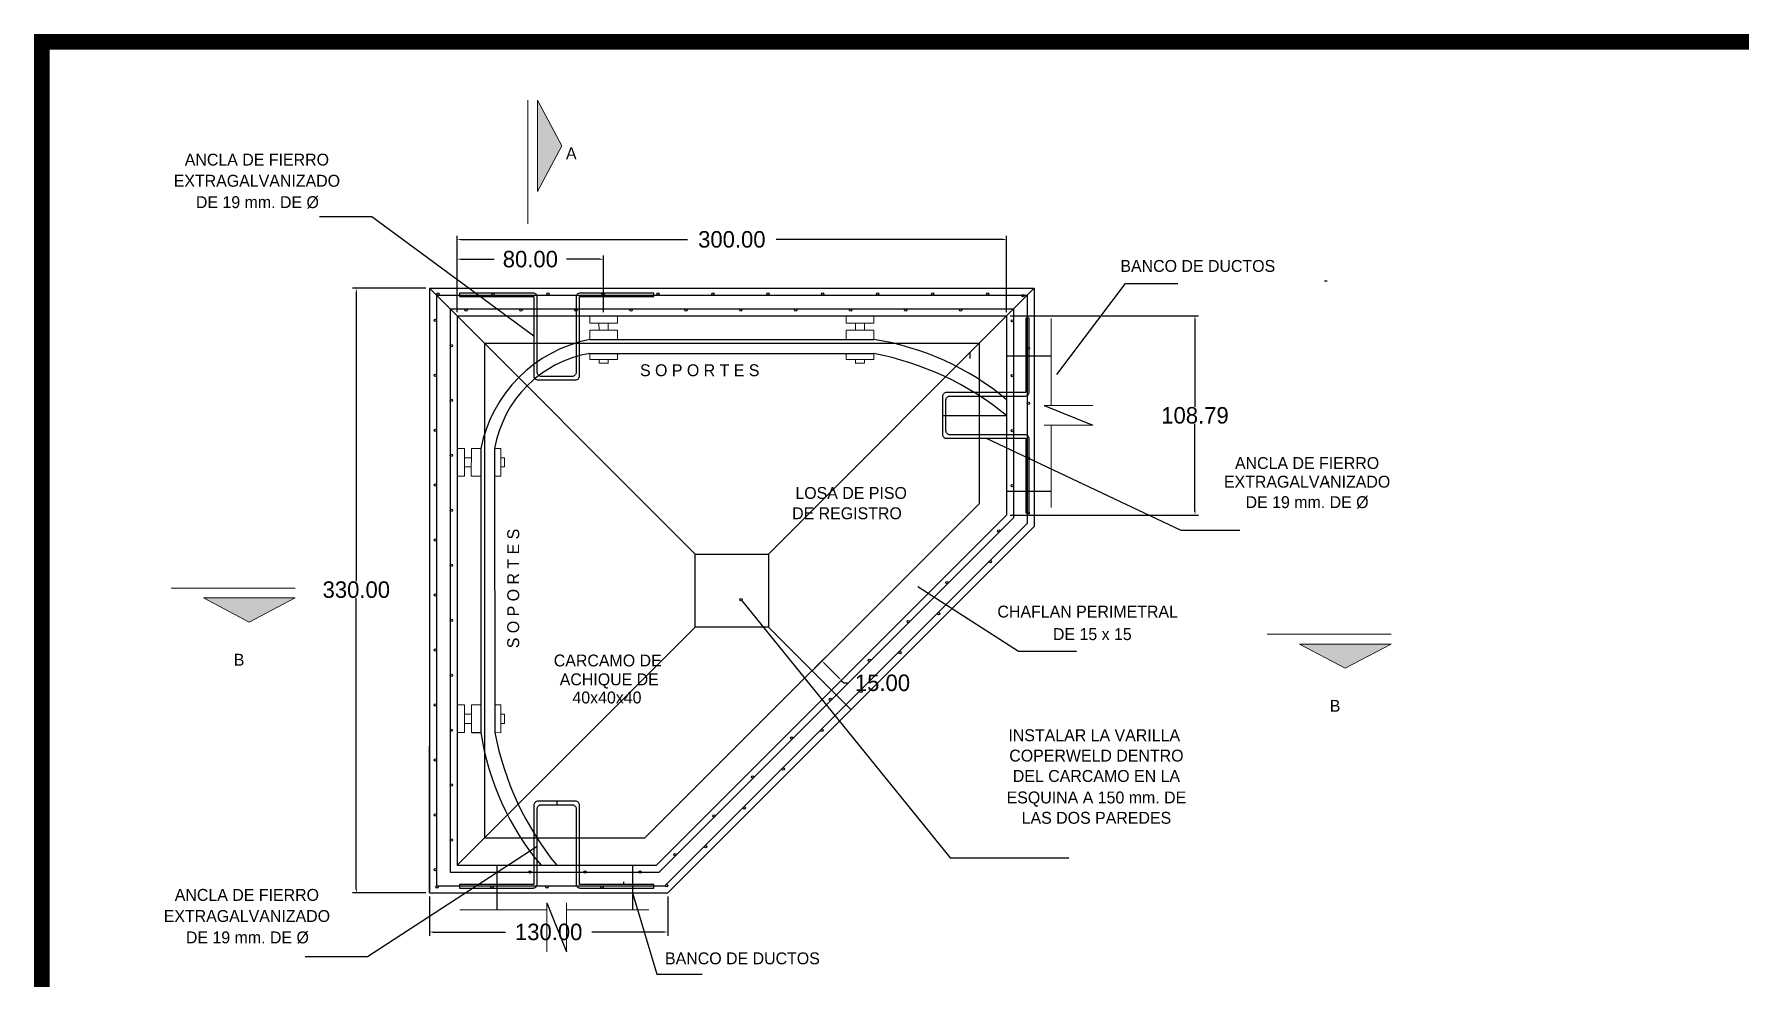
# Model space of a CAD drawing. Header units: centimetres. Extents: x 96 to 420531, y -3168 to 2218.
# Drawn here: x 96 to 1027, y 1702 to 2218 of the extents above; entities that cross this region are included whole.
import ezdxf
from ezdxf.enums import TextEntityAlignment as Align

# ---------------------------------------------------------------- set-up
doc = ezdxf.new("R2010")
doc.units = ezdxf.units.CM
doc.header["$LTSCALE"] = 10
doc.header["$MEASUREMENT"] = 0
doc.layers.get('DEFPOINTS').update_dxf_attribs({"color": 2, "linetype": 'CONTINUOUS'})
for name, color, linetype in [('CABLES Y VARILLAS', 7, 'CONTINUOUS'), ('DIM', 7, 'CONTINUOUS'), ('Ductos', 30, 'CONTINUOUS'), ('MARCO', 7, 'CONTINUOUS'), ('REGISTRO', 1, 'CONTINUOUS'), ('TEXTOS', 7, 'CONTINUOUS'), ('VARILLAS', 30, 'CONTINUOUS')]:
    doc.layers.add(name, color=color, linetype=linetype)
doc.styles.get("Standard").update_dxf_attribs({"font": ''})
doc.styles.get('Standard').set_extended_font_data('Zurich Ex BT')
doc.dimstyles.get("Standard").update_dxf_attribs({"dimtxt": 9, "dimasz": 2, "dimexe": 2, "dimexo": 2, "dimgap": 0.09, "dimtad": 0, "dimtih": 1, "dimtoh": 1, "dimzin": 0, "dimdsep": 46, "dimtxsty": 'Standard', "dimcen": 0.09, "dimadec": 0, "dimazin": 0, "dimtfac": 1, "dimtofl": 0, "dimtmove": 0, "dimatfit": 3, "dimfxl": 0, "dimtolj": 1, "dimtzin": 0, "dimarcsym": 0})

# ---------------------------------------------------------------- blocks, each defined once
blk = doc.blocks.new('*D4')
at = {"layer": 'DEFPOINTS', "color": 0}
for p in [(311.65, 2079.12), (271.65, 1749.12), (311.65, 1749.12)]:
    blk.add_point(p, dxfattribs=at)
at = {"layer": 'DIM', "color": 0, "lineweight": -2}
for p, q in [((309.65, 2079.12), (269.65, 2079.12)), ((271.65, 2077.12), (271.65, 1919.24)), ((271.65, 1751.12), (271.65, 1909.91)), ((309.65, 1749.12), (269.65, 1749.12))]:
    blk.add_line(p, q, dxfattribs=at)
at = {"layer": 'DIM', "color": 0}
for points in [[(271.31, 2077.12), (271.98, 2077.12), (271.65, 2079.12)], [(271.31, 1751.12), (271.98, 1751.12), (271.65, 1749.12)]]:
    blk.add_solid(points, dxfattribs=at)
at = {"layer": 'DIM', "color": 0, "insert": (271.65, 1914.57), "char_height": 9, "attachment_point": 5}
blk.add_mtext('\\A1;330.00', dxfattribs=at)
blk = doc.blocks.new('*D5')
at = {"layer": 'DEFPOINTS', "color": 0}
for p in [(311.65, 1749.12), (441.65, 1749.12), (441.65, 1727.7)]:
    blk.add_point(p, dxfattribs=at)
at = {"layer": 'DIM', "color": 0, "lineweight": -2}
for p, q in [((311.65, 1747.12), (311.65, 1725.7)), ((441.65, 1747.12), (441.65, 1725.7)), ((313.65, 1727.7), (353.08, 1727.7)), ((439.65, 1727.7), (400.22, 1727.7))]:
    blk.add_line(p, q, dxfattribs=at)
at = {"layer": 'DIM', "color": 0}
for points in [[(313.65, 1728.03), (313.65, 1727.36), (311.65, 1727.7)], [(439.65, 1728.03), (439.65, 1727.36), (441.65, 1727.7)]]:
    blk.add_solid(points, dxfattribs=at)
at = {"layer": 'DIM', "color": 0, "insert": (376.65, 1727.7), "char_height": 9, "attachment_point": 5}
blk.add_mtext('\\A1;130.00', dxfattribs=at)
blk = doc.blocks.new('*D6')
at = {"layer": 'DEFPOINTS', "color": 0}
for p in [(626.65, 2105.8), (326.65, 2064.12), (626.65, 2064.12)]:
    blk.add_point(p, dxfattribs=at)
at = {"layer": 'DIM', "color": 0, "lineweight": -2}
for p, q in [((326.65, 2066.12), (326.65, 2107.8)), ((328.65, 2105.8), (452.43, 2105.8)), ((624.65, 2105.8), (500.87, 2105.8)), ((626.65, 2066.12), (626.65, 2107.8))]:
    blk.add_line(p, q, dxfattribs=at)
at = {"layer": 'DIM', "color": 0}
for points in [[(328.65, 2106.14), (328.65, 2105.47), (326.65, 2105.8)], [(624.65, 2106.14), (624.65, 2105.47), (626.65, 2105.8)]]:
    blk.add_solid(points, dxfattribs=at)
at = {"layer": 'DIM', "color": 0, "insert": (476.65, 2105.8), "char_height": 9, "attachment_point": 5}
blk.add_mtext('\\A1;300.00', dxfattribs=at)
blk = doc.blocks.new('*D7')
at = {"layer": 'DEFPOINTS', "color": 0}
for p in [(626.65, 2064.12), (626.65, 1955.33), (729.5, 1955.33)]:
    blk.add_point(p, dxfattribs=at)
at = {"layer": 'DIM', "color": 0, "lineweight": -2}
for p, q in [((628.65, 2064.12), (731.5, 2064.12)), ((729.5, 2062.12), (729.5, 2014.39)), ((729.5, 1957.33), (729.5, 2005.06)), ((628.65, 1955.33), (731.5, 1955.33))]:
    blk.add_line(p, q, dxfattribs=at)
at = {"layer": 'DIM', "color": 0}
for points in [[(729.16, 2062.12), (729.83, 2062.12), (729.5, 2064.12)], [(729.16, 1957.33), (729.83, 1957.33), (729.5, 1955.33)]]:
    blk.add_solid(points, dxfattribs=at)
at = {"layer": 'DIM', "color": 0, "insert": (729.5, 2009.73), "char_height": 9, "attachment_point": 5}
blk.add_mtext('\\A1;108.79', dxfattribs=at)
blk = doc.blocks.new('*D8')
at = {"layer": 'DEFPOINTS', "color": 0}
for p in [(406.65, 2095.01), (326.65, 2064.12), (406.65, 2064.12)]:
    blk.add_point(p, dxfattribs=at)
at = {"layer": 'DIM', "color": 0, "lineweight": -2}
for p, q in [((326.65, 2066.12), (326.65, 2097.01)), ((406.65, 2066.12), (406.65, 2097.01)), ((328.65, 2095.01), (346.93, 2095.01)), ((404.65, 2095.01), (386.36, 2095.01))]:
    blk.add_line(p, q, dxfattribs=at)
at = {"layer": 'DIM', "color": 0}
for points in [[(328.65, 2095.34), (328.65, 2094.67), (326.65, 2095.01)], [(404.65, 2095.34), (404.65, 2094.67), (406.65, 2095.01)]]:
    blk.add_solid(points, dxfattribs=at)
at = {"layer": 'DIM', "color": 0, "insert": (366.65, 2095.01), "char_height": 9, "attachment_point": 5}
blk.add_mtext('\\A1;80.00', dxfattribs=at)
blk = doc.blocks.new('*D9')
at = {"layer": 'DEFPOINTS', "color": 0}
for p in [(520.44, 1870.33), (536.41, 1865.1), (531.04, 1859.73)]:
    blk.add_point(p, dxfattribs=at)
at = {"layer": 'DIM', "color": 0, "lineweight": -2}
for p, q in [((521.85, 1871.75), (527.22, 1877.12)), ((527.22, 1874.29), (535, 1866.51)), ((532.46, 1861.14), (537.83, 1866.51)), ((536.41, 1865.1), (537.83, 1863.69)), ((537.83, 1863.69), (539.83, 1863.69))]:
    blk.add_line(p, q, dxfattribs=at)
at = {"layer": 'DIM', "color": 0}
for points in [[(527.46, 1874.53), (526.99, 1874.06), (525.81, 1875.71)], [(535.24, 1866.75), (534.76, 1866.28), (536.41, 1865.1)]]:
    blk.add_solid(points, dxfattribs=at)
at = {"layer": 'DIM', "color": 0, "insert": (558.89, 1863.69), "char_height": 9, "attachment_point": 5}
blk.add_mtext('\\A1;15.00', dxfattribs=at)
blk = doc.blocks.new('Marco-Reg')
at = {"layer": 'MARCO', "linetype": 'Continuous', "const_width": 8.47}
blk.add_lwpolyline([(3366.55, 100), (3366.55, 2213.65), (100, 2213.65), (100, 100)], close=True, dxfattribs=at)

msp = doc.modelspace()

# ---------------------------------------------------------------- linework, layer by layer
at = {"layer": 'CABLES Y VARILLAS'}
for p, q in [((311.649, 2079.121), (456.708, 1934.061)), ((496.589, 1934.061), (641.649, 2079.121)), ((399.099, 2051.15), (554.198, 2051.15)), ((399.108, 2043.597), (554.189, 2043.597)), ((339.619, 1991.67), (339.619, 1836.547)), ((347.173, 1991.661), (347.267, 1836.532)), ((326.649, 1764.121), (456.708, 1894.18)), ((496.708, 1894.061), (541.649, 1849.121)), ((326.658, 1851.686), (326.64, 1836.556)), ((334.447, 1836.547), (339.619, 1836.547))]:
    msp.add_line(p, q, dxfattribs=at)
at = {"layer": 'CABLES Y VARILLAS', "lineweight": 5}
for p, q in [((399.084, 2064.121), (399.089, 2060.087)), ((399.084, 2064.121), (399.089, 2060.087)), ((399.089, 2060.087), (414.218, 2060.105)), ((404.132, 2060.093), (404.136, 2056.32)), ((409.132, 2060.073), (409.136, 2056.3)), ((414.214, 2064.139), (414.218, 2060.105)), ((539.084, 2064.139), (539.079, 2060.105)), ((554.209, 2060.087), (539.079, 2060.105)), ((544.166, 2060.073), (544.161, 2056.3)), ((549.166, 2060.093), (549.161, 2056.32)), ((554.214, 2064.121), (554.209, 2060.087)), ((554.214, 2064.121), (554.209, 2060.087)), ((399.093, 2056.314), (414.223, 2056.332)), ((399.093, 2056.314), (399.099, 2051.15)), ((414.223, 2056.332), (414.229, 2051.15)), ((539.075, 2056.332), (539.069, 2051.15)), ((554.204, 2056.314), (539.075, 2056.332)), ((554.204, 2056.314), (554.198, 2051.15)), ((399.108, 2043.597), (399.112, 2040.176)), ((414.238, 2043.588), (414.242, 2040.194)), ((539.06, 2043.588), (539.056, 2040.194)), ((554.189, 2043.597), (554.185, 2040.176)), ((399.112, 2040.176), (414.242, 2040.194)), ((404.156, 2040.182), (404.158, 2038.164)), ((404.158, 2038.164), (409.201, 2038.17)), ((409.156, 2040.161), (409.158, 2038.144)), ((409.199, 2040.188), (409.201, 2038.17)), ((554.185, 2040.176), (539.056, 2040.194)), ((544.099, 2040.188), (544.096, 2038.17)), ((549.14, 2038.164), (544.096, 2038.17)), ((544.142, 2040.161), (544.14, 2038.144)), ((549.142, 2040.182), (549.14, 2038.164)), ((326.648, 1991.686), (330.683, 1991.681)), ((326.649, 1991.686), (330.683, 1991.681)), ((330.683, 1991.681), (330.665, 1976.551)), ((330.677, 1986.638), (334.45, 1986.633)), ((334.456, 1991.676), (334.438, 1976.547)), ((334.456, 1991.676), (339.619, 1991.67)), ((347.173, 1991.661), (350.594, 1991.657)), ((350.594, 1991.657), (350.576, 1976.528)), ((350.588, 1986.614), (352.605, 1986.612)), ((352.605, 1986.612), (352.599, 1981.568)), ((326.63, 1976.556), (330.665, 1976.551)), ((330.671, 1981.594), (334.444, 1981.59)), ((334.438, 1976.547), (339.619, 1976.541)), ((347.182, 1976.532), (350.576, 1976.528)), ((350.582, 1981.571), (352.599, 1981.568)), ((326.658, 1851.686), (330.692, 1851.681)), ((330.692, 1851.681), (330.674, 1836.551)), ((330.686, 1846.638), (334.459, 1846.633)), ((334.465, 1851.676), (334.447, 1836.547)), ((334.465, 1851.676), (339.619, 1851.67)), ((347.258, 1851.661), (350.604, 1851.657)), ((350.604, 1851.657), (350.586, 1836.528)), ((350.598, 1846.614), (352.615, 1846.612)), ((352.615, 1846.612), (352.609, 1841.568)), ((326.64, 1836.556), (330.674, 1836.551)), ((330.68, 1841.594), (334.453, 1841.59)), ((347.267, 1836.532), (350.586, 1836.528)), ((350.592, 1841.571), (352.609, 1841.568))]:
    msp.add_line(p, q, dxfattribs=at)
at = {"layer": 'CABLES Y VARILLAS'}
msp.add_lwpolyline([(456.708, 1934.061), (496.708, 1934.061), (496.708, 1894.061), (456.708, 1894.061)], close=True, dxfattribs=at)
for centre, radius, start, end in [((413.834, 1976.935), 75.663, 101.229586, 168.770414), ((531.586, 1905.034), 147.859, 49.992443, 81.193596), ((409.884, 1980.886), 63.63, 99.749847, 170.250153), ((523.18, 1882.406), 164.063, 50.900633, 79.087656), ((485.735, 1859.183), 147.859, 188.806404, 220.007557), ((508.364, 1867.59), 164.063, 190.912344, 219.099367)]:
    msp.add_arc(centre, radius, start, end, dxfattribs=at)
at = {"layer": 'DIM'}
for p, q in [((800.193, 2083.254), (801.693, 2083.267)), ((606.649, 2044.121), (606.649, 2040.741)), ((801.149, 1973.259), (802.649, 1973.272)), ((417.526, 1755.138), (417.526, 1753.638))]:
    msp.add_line(p, q, dxfattribs=at)
at = {"layer": 'Ductos', "lineweight": 5}
for p, q in [((651.019, 2015.12), (651.019, 2062.673)), ((673.813, 2015.12), (647.141, 2015.12)), ((673.813, 2004.335), (647.141, 2004.335)), ((651.019, 1959.521), (651.019, 2004.335)), ((375.65, 1716.957), (375.65, 1743.629)), ((386.434, 1716.957), (386.434, 1743.629)), ((375.65, 1739.75), (328.096, 1739.75)), ((431.248, 1739.75), (386.434, 1739.75))]:
    msp.add_line(p, q, dxfattribs=at)
at = {"layer": 'Ductos'}
for p, q in [((626.649, 2042.334), (651.019, 2042.334)), ((647.141, 2015.12), (673.813, 2004.335)), ((626.649, 1968.334), (651.019, 1968.334)), ((381.042, 1799.121), (381.042, 1797.221)), ((348.436, 1764.121), (348.436, 1739.75)), ((422.436, 1764.121), (422.436, 1739.75)), ((375.65, 1743.629), (386.434, 1716.957))]:
    msp.add_line(p, q, dxfattribs=at)
at = {"layer": 'REGISTRO'}
for p, q in [((311.649, 2079.121), (311.649, 1749.121)), ((311.649, 2079.121), (311.649, 2059.121)), ((311.649, 2079.121), (641.649, 2079.121)), ((641.649, 2079.121), (641.649, 1949.121)), ((326.649, 2064.121), (626.649, 2064.121)), ((326.649, 2064.121), (326.649, 1764.121)), ((626.649, 2064.121), (626.649, 1955.334)), ((341.649, 2049.121), (611.649, 2049.121)), ((341.649, 2049.121), (341.649, 1779.121)), ((611.649, 2049.121), (611.649, 1961.547)), ((591.649, 2009.727), (626.649, 2009.727)), ((429.222, 1779.121), (611.649, 1961.547)), ((435.436, 1764.121), (626.649, 1955.334)), ((441.649, 1749.121), (641.649, 1949.121)), ((311.649, 1749.121), (311.649, 1829.121)), ((341.649, 1779.121), (429.222, 1779.121)), ((311.649, 1749.121), (311.649, 1769.121)), ((326.649, 1764.121), (435.436, 1764.121)), ((311.649, 1749.121), (441.649, 1749.121))]:
    msp.add_line(p, q, dxfattribs=at)
for points in [[(368.542, 2074.621), (368.542, 2031.371, 0.4142136), (370.792, 2029.121), (391.292, 2029.121, 0.4142136), (393.542, 2031.371), (393.542, 2074.621), (434.142, 2074.621), (434.142, 2076.521), (393.892, 2076.521, 0.4142136), (391.642, 2074.271), (391.642, 2033.271, -0.4142136), (389.392, 2031.021), (372.692, 2031.021, -0.4142136), (370.442, 2033.271), (370.442, 2074.271, 0.4142136), (368.192, 2076.521), (327.942, 2076.521), (327.942, 2074.621)], [(637.149, 2022.227), (593.899, 2022.227, 0.4142136), (591.649, 2019.977), (591.649, 1999.477, 0.4142136), (593.899, 1997.227), (637.149, 1997.227), (637.149, 1956.627), (639.049, 1956.627), (639.049, 1996.877, 0.4142136), (636.799, 1999.127), (595.799, 1999.127, -0.4142136), (593.549, 2001.377), (593.549, 2018.077, -0.4142136), (595.799, 2020.327), (636.799, 2020.327, 0.4142136), (639.049, 2022.577), (639.049, 2062.827), (637.149, 2062.827)], [(393.542, 1753.621), (393.542, 1796.871, 0.4142136), (391.292, 1799.121), (370.792, 1799.121, 0.4142136), (368.542, 1796.871), (368.542, 1753.621), (327.942, 1753.621), (327.942, 1751.721), (368.192, 1751.721, 0.4142136), (370.442, 1753.971), (370.442, 1794.971, -0.4142136), (372.692, 1797.221), (389.392, 1797.221, -0.4142136), (391.642, 1794.971), (391.642, 1753.971, 0.4142136), (393.892, 1751.721), (434.142, 1751.721), (434.142, 1753.621)]]:
    msp.add_lwpolyline(points, format="xyb", close=True, dxfattribs=at)
at = {"layer": 'TEXTOS', "color": 0, "lineweight": 5}
for p, q in [((365.28, 2114.301), (365.28, 2181.864)), ((170.642, 1915.383), (238.206, 1915.383)), ((768.943, 1890.232), (836.507, 1890.232))]:
    msp.add_line(p, q, dxfattribs=at)
at = {"layer": 'TEXTOS', "lineweight": 5}
for p, q in [((370.594, 2181.864), (383.818, 2156.89)), ((370.594, 2131.915), (370.594, 2181.864)), ((383.818, 2156.89), (370.594, 2131.915)), ((213.231, 1896.845), (188.256, 1910.069)), ((188.256, 1910.069), (238.206, 1910.069)), ((238.206, 1910.069), (213.231, 1896.845)), ((811.533, 1871.694), (786.558, 1884.918)), ((786.558, 1884.918), (836.507, 1884.918)), ((836.507, 1884.918), (811.533, 1871.694))]:
    msp.add_line(p, q, dxfattribs=at)
for points in [[(370.594, 2131.915), (370.594, 2181.864), (383.818, 2156.89)], [(188.256, 1910.069), (238.206, 1910.069), (213.231, 1896.845)], [(786.558, 1884.918), (836.507, 1884.918), (811.533, 1871.694)]]:
    msp.add_solid(points, dxfattribs=at)
at = {"layer": 'VARILLAS'}
for p, q in [((315.419, 2075.351), (315.419, 1752.891)), ((315.419, 2075.351), (637.879, 2075.351)), ((637.879, 2075.351), (637.879, 1950.682)), ((322.879, 2067.891), (322.879, 1760.351)), ((322.879, 2067.891), (630.419, 2067.891)), ((630.419, 2067.891), (630.419, 1953.772)), ((436.997, 1760.351), (630.419, 1953.772)), ((440.087, 1752.891), (637.879, 1950.682)), ((315.419, 1752.891), (440.087, 1752.891)), ((322.879, 1760.351), (436.997, 1760.351))]:
    msp.add_line(p, q, dxfattribs=at)
for centre in [(316.316, 2075.986), (346.316, 2075.986), (376.316, 2075.986), (406.316, 2075.986), (406.316, 2075.986), (436.316, 2075.986), (436.316, 2075.986), (466.316, 2075.986), (466.316, 2075.986), (496.316, 2075.986), (526.316, 2075.986), (556.316, 2075.986), (586.316, 2075.986), (616.316, 2075.986), (635.645, 2075.165), (314.786, 2061.659), (331.563, 2067.247), (361.563, 2067.247), (391.563, 2067.247), (421.563, 2067.247), (451.563, 2067.247), (451.563, 2067.247), (481.563, 2067.247), (481.563, 2067.247), (511.563, 2067.247), (541.563, 2067.247), (571.563, 2067.247), (601.563, 2067.247), (629.769, 2061.364), (323.519, 2047.889), (638.513, 2046.364), (314.786, 2031.659), (629.769, 2031.364), (323.519, 2017.889), (638.513, 2016.364), (314.786, 2001.659), (629.769, 2001.364), (323.519, 1987.889), (638.513, 1986.364), (314.786, 1971.659), (629.769, 1971.364), (323.519, 1957.889), (638.513, 1956.364), (314.786, 1941.659), (622.362, 1946.681), (617.814, 1929.829), (323.519, 1927.889), (314.786, 1911.659), (594.052, 1918.422), (481.708, 1909.061), (589.504, 1901.57), (323.519, 1897.889), (572.922, 1897.126), (314.786, 1881.659), (551.653, 1875.968), (568.374, 1880.274), (323.519, 1867.889), (530.5, 1854.695), (547.105, 1859.116), (314.786, 1851.659), (323.519, 1837.889), (525.952, 1837.843), (509.232, 1833.537), (314.786, 1821.659), (504.684, 1816.685), (323.519, 1807.889), (488.033, 1812.31), (314.786, 1791.659), (466.839, 1791.076), (483.485, 1795.458), (323.519, 1777.889), (445.634, 1769.855), (462.291, 1774.224), (314.786, 1761.659), (366.487, 1760.42), (396.487, 1760.42), (426.487, 1760.42), (315.73, 1752.274), (345.73, 1752.274), (375.73, 1752.274), (405.73, 1752.274), (441.086, 1753.003)]:
    msp.add_circle(centre, 0.635, dxfattribs=at)

# ---------------------------------------------------------------- block references
at = {"layer": 'DIM'}
msp.add_blockref('Marco-Reg', (0, 0), dxfattribs=at)

# ---------------------------------------------------------------- texts
at = {"layer": 'TEXTOS', "color": 0, "lineweight": 5}
for s, p in [('ANCLA DE FIERRO', (217.373, 2149.366)), ('EXTRAGALVANIZADO', (217.373, 2137.834)), ('DE 19 mm. DE %%C', (217.647, 2126.153)), ('ANCLA DE FIERRO', (790.685, 1983.727)), ('EXTRAGALVANIZADO', (790.685, 1973.535)), ('LOSA DE PISO', (541.781, 1967.383)), ('DE REGISTRO', (539.494, 1956.305)), ('DE 19 mm. DE %%C', (790.685, 1962.372)), ('CARCAMO DE', (408.902, 1875.932)), ('ACHIQUE DE', (409.74, 1865.63)), ('40x40x40', (408.483, 1855.746)), ('INSTALAR LA VARILLA ', (675.687, 1835.132)), ('COPERWELD DENTRO', (675.687, 1824.014)), ('DEL CARCAMO EN LA', (675.687, 1812.896)), ('ESQUINA A 150 mm. DE', (675.687, 1801.156)), ('LAS DOS PAREDES', (675.687, 1790.038)), ('ANCLA DE FIERRO', (211.907, 1747.97)), ('EXTRAGALVANIZADO', (211.907, 1736.438)), ('DE 19 mm. DE %%C', (212.181, 1724.757))]:
    msp.add_text(s, height=6.5, dxfattribs=at).set_placement(p, align=Align.MIDDLE_CENTER)
for s, p in [('A', (386.081, 2149.555)), ('BANCO DE DUCTOS', (688.768, 2088.076)), ('S O P O R T E S', (426.51, 2031.135)), ('CHAFLAN PERIMETRAL ', (621.651, 1899.38)), ('DE 15 x 15', (651.956, 1887.082)), ('B', (204.759, 1873.086)), ('B', (803.061, 1847.935)), ('BANCO DE DUCTOS', (440.176, 1710.071))]:
    msp.add_text(s, height=6.5, dxfattribs=at).set_placement(p)
msp.add_text('S O P O R T E S', height=6.5, rotation=90, dxfattribs=at).set_placement((360.549, 1882.638))

# ---------------------------------------------------------------- dimensions: what is measured, and where the dimension line sits
at = {"layer": 'DIM'}
for base, p1, p2, picture, middle in [((626.649, 2105.802), (326.649, 2064.121), (626.649, 2064.121), '*D6', (476.649, 2105.802)), ((406.649, 2095.008), (326.649, 2064.121), (406.649, 2064.121), '*D8', (366.649, 2095.008)), ((441.649, 1727.696), (311.649, 1749.121), (441.649, 1749.121), '*D5', (376.649, 1727.696))]:
    dim = msp.add_linear_dim(base=base, p1=p1, p2=p2, dimstyle='Standard', dxfattribs=at)
    dim.commit()
    dim.dimension.update_dxf_attribs({"geometry": picture, "text_midpoint": middle})
for base, p1, p2, picture, middle in [((271.647, 1749.121), (311.649, 2079.121), (311.649, 1749.121), '*D4', (271.647, 1914.574)), ((729.498, 1955.334), (626.649, 2064.121), (626.649, 1955.334), '*D7', (729.498, 2009.727))]:
    dim = msp.add_linear_dim(base=base, p1=p1, p2=p2, angle=90, dimstyle='Standard', dxfattribs=at)
    dim.commit()
    dim.dimension.update_dxf_attribs({"geometry": picture, "text_midpoint": middle, "dimtype": 160})
dim = msp.add_aligned_dim(p1=(520.436, 1870.334), p2=(531.042, 1859.727), distance=7.597, dimstyle='Standard', dxfattribs=at)
dim.commit()
dim.dimension.update_dxf_attribs({"geometry": '*D9', "text_midpoint": (558.889, 1863.685)})

# ---------------------------------------------------------------- leaders
at = {"layer": 'CABLES Y VARILLAS'}
for points in [[(368.542, 2052.996), (280.078, 2118.15), (251.627, 2118.15)], [(615.524, 1997.227), (721.761, 1947.033), (754.004, 1947.033)], [(370.442, 1774.471), (277.801, 1714.185), (243.729, 1714.185)]]:
    msp.add_leader(points, dimstyle='Standard', override={"dimgap": 0.09, "dimtad": 0}, dxfattribs=at)
at = {"layer": 'TEXTOS'}
for points in [[(654.026, 2032.073), (691.529, 2081.659), (720.097, 2081.659)], [(578.176, 1916.308), (633.188, 1881.079), (664.849, 1881.079)], [(481.708, 1909.061), (595.894, 1768.198), (660.589, 1768.198)], [(422.436, 1749.121), (435.752, 1704.649), (460.519, 1704.649)]]:
    msp.add_leader(points, dimstyle='Standard', override={"dimgap": 0.09, "dimtad": 0}, dxfattribs=at)

doc.saveas('drawing.dxf')
